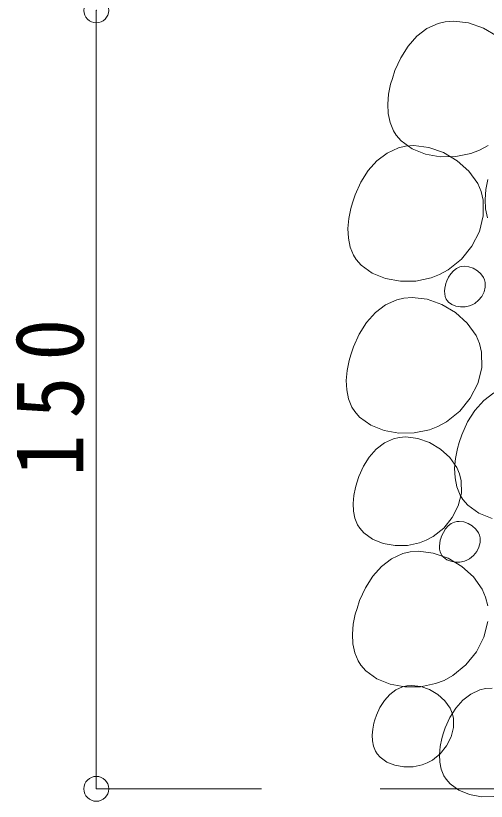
# Model space of a CAD drawing. Units: millimetres, scale not verified. Extents: x -1129 to 1149, y -809 to 828.
# Drawn here: x 223.6 to 314.2, y -579.7 to -428.3 of the extents above; entities that cross this region are included whole.
import ezdxf

# ---------------------------------------------------------------- set-up
doc = ezdxf.new("R2010")
doc.units = ezdxf.units.MM
doc.header["$LTSCALE"] = 6
doc.header["$PDMODE"] = 32
doc.header["$PDSIZE"] = 4.8
doc.layers.add('2-F_2-Fﾚｲﾔ', color=4, linetype='Continuous', lineweight=9)
doc.styles.add('ＭＳ ゴシック', font='')
doc.styles.get('ＭＳ ゴシック').set_extended_font_data('MS Gothic')

msp = doc.modelspace()

# ---------------------------------------------------------------- linework, layer by layer
at = {"layer": '2-F_2-Fﾚｲﾔ'}
for p, q in [((239.13, -427.298), (239.13, -577.298)), ((308.465, -477.019), (309.118, -476.718)), ((309.118, -476.718), (309.525, -476.621)), ((309.525, -476.621), (310.009, -476.584)), ((310.009, -476.584), (310.87, -476.691)), ((310.87, -476.691), (311.722, -476.994)), ((306.947, -478.702), (307.372, -478.034)), ((307.372, -478.034), (307.881, -477.465)), ((307.881, -477.465), (308.465, -477.019)), ((311.722, -476.994), (312.512, -477.462)), ((312.512, -477.462), (313.187, -478.069)), ((313.187, -478.069), (313.696, -478.787)), ((306.465, -479.899), (306.614, -479.444)), ((306.614, -479.444), (306.947, -478.702)), ((313.696, -478.787), (313.895, -479.243)), ((313.895, -479.243), (314.016, -479.748)), ((314.016, -479.748), (314.023, -480.65)), ((306.198, -481.382), (306.247, -480.811)), ((306.247, -480.811), (306.366, -480.233)), ((306.366, -480.233), (306.465, -479.899)), ((314.023, -480.65), (313.797, -481.552)), ((306.225, -481.933), (306.198, -481.382)), ((306.334, -482.452), (306.225, -481.933)), ((306.529, -482.926), (306.334, -482.452)), ((313.364, -482.405), (312.754, -483.163)), ((313.797, -481.552), (313.364, -482.405)), ((306.684, -483.176), (306.529, -482.926)), ((306.972, -483.509), (306.684, -483.176)), ((307.608, -483.969), (306.972, -483.509)), ((308.378, -484.278), (307.608, -483.969)), ((309.234, -484.429), (308.378, -484.278)), ((311.006, -484.236), (310.126, -484.418)), ((311.491, -484.05), (311.006, -484.236)), ((311.992, -483.778), (311.491, -484.05)), ((312.754, -483.163), (311.992, -483.778)), ((310.126, -484.418), (309.234, -484.429)), ((294.605, -510.661), (296.345, -509.861)), ((296.345, -509.861), (297.43, -509.601)), ((297.43, -509.601), (298.72, -509.501)), ((298.72, -509.501), (301.018, -509.789)), ((301.018, -509.789), (303.29, -510.594)), ((293.046, -511.852), (294.605, -510.661)), ((303.29, -510.594), (305.396, -511.844)), ((291.69, -513.37), (293.046, -511.852)), ((305.396, -511.844), (307.197, -513.463)), ((290.557, -515.149), (291.69, -513.37)), ((307.197, -513.463), (308.555, -515.377)), ((289.668, -517.128), (290.557, -515.149)), ((308.555, -515.377), (309.084, -516.593)), ((289.272, -518.341), (289.668, -517.128)), ((309.084, -516.593), (309.408, -517.94)), ((289.008, -519.233), (289.272, -518.341)), ((309.408, -517.94), (309.426, -520.345)), ((288.69, -520.776), (289.008, -519.233)), ((309.426, -520.345), (308.822, -522.749)), ((288.56, -522.297), (288.69, -520.776)), ((288.632, -523.766), (288.56, -522.297)), ((308.822, -522.749), (307.669, -525.025)), ((288.921, -525.15), (288.632, -523.766)), ((289.441, -526.415), (288.921, -525.15)), ((307.669, -525.025), (306.041, -527.046)), ((289.855, -527.082), (289.441, -526.415)), ((306.379, -527.207), (306.887, -526.638)), ((306.887, -526.638), (307.472, -526.192)), ((307.472, -526.192), (308.124, -525.892)), ((308.124, -525.892), (308.531, -525.794)), ((308.531, -525.794), (309.015, -525.757)), ((309.015, -525.757), (309.877, -525.865)), ((309.877, -525.865), (310.729, -526.167)), ((310.729, -526.167), (311.518, -526.635)), ((311.518, -526.635), (312.194, -527.242)), ((290.624, -527.97), (289.855, -527.082)), ((292.32, -529.195), (290.624, -527.97)), ((306.041, -527.046), (304.009, -528.686)), ((305.62, -528.617), (305.954, -527.875)), ((305.954, -527.875), (306.379, -527.207)), ((312.194, -527.242), (312.703, -527.96)), ((312.703, -527.96), (312.902, -528.416)), ((294.373, -530.019), (292.32, -529.195)), ((302.675, -529.413), (301.38, -529.908)), ((304.009, -528.686), (302.675, -529.413)), ((305.254, -529.985), (305.373, -529.406)), ((305.373, -529.406), (305.472, -529.072)), ((305.472, -529.072), (305.62, -528.617)), ((312.902, -528.416), (313.023, -528.921)), ((313.023, -528.921), (313.03, -529.823)), ((296.654, -530.424), (294.373, -530.019)), ((299.033, -530.392), (296.654, -530.424)), ((301.38, -529.908), (299.033, -530.392)), ((305.205, -530.555), (305.254, -529.985)), ((305.232, -531.106), (305.205, -530.555)), ((305.34, -531.625), (305.232, -531.106)), ((312.803, -530.725), (312.371, -531.578)), ((313.03, -529.823), (312.803, -530.725)), ((305.535, -532.099), (305.34, -531.625)), ((305.691, -532.35), (305.535, -532.099)), ((305.979, -532.682), (305.691, -532.35)), ((306.615, -533.142), (305.979, -532.682)), ((311.76, -532.336), (310.998, -532.951)), ((312.371, -531.578), (311.76, -532.336)), ((307.385, -533.451), (306.615, -533.142)), ((308.24, -533.603), (307.385, -533.451)), ((309.132, -533.591), (308.24, -533.603)), ((310.012, -533.409), (309.132, -533.591)), ((310.498, -533.224), (310.012, -533.409)), ((310.998, -532.951), (310.498, -533.224)), ((295.622, -559.132), (296.791, -558.238)), ((296.791, -558.238), (298.097, -557.638)), ((298.097, -557.638), (298.91, -557.443)), ((298.91, -557.443), (299.878, -557.368)), ((299.878, -557.368), (301.602, -557.584)), ((301.602, -557.584), (303.305, -558.188)), ((303.305, -558.188), (304.885, -559.125)), ((311.244, -559.046), (312.984, -558.246)), ((312.984, -558.246), (314.069, -557.986)), ((314.069, -557.986), (315.359, -557.886)), ((294.605, -560.27), (295.622, -559.132)), ((304.885, -559.125), (306.235, -560.339)), ((309.685, -560.237), (311.244, -559.046)), ((293.756, -561.604), (294.605, -560.27)), ((306.235, -560.339), (307.254, -561.775)), ((308.329, -561.754), (309.685, -560.237)), ((292.792, -563.998), (293.089, -563.088)), ((293.089, -563.088), (293.756, -561.604)), ((307.196, -563.534), (308.329, -561.754)), ((307.254, -561.775), (307.651, -562.687)), ((307.651, -562.687), (307.894, -563.697)), ((292.594, -564.667), (292.792, -563.998)), ((306.307, -565.513), (307.196, -563.534)), ((307.894, -563.697), (307.908, -565.501)), ((292.258, -566.965), (292.355, -565.824)), ((292.355, -565.824), (292.594, -564.667)), ((305.911, -566.726), (306.307, -565.513)), ((307.908, -565.501), (307.455, -567.304)), ((292.312, -568.067), (292.258, -566.965)), ((305.329, -569.16), (305.647, -567.618)), ((305.647, -567.618), (305.911, -566.726)), ((307.455, -567.304), (306.59, -569.011)), ((292.529, -569.105), (292.312, -568.067)), ((292.919, -570.054), (292.529, -569.105)), ((306.59, -569.011), (305.368, -570.527)), ((293.229, -570.554), (292.919, -570.054)), ((293.806, -571.22), (293.229, -570.554)), ((305.368, -570.527), (303.844, -571.757)), ((305.199, -570.682), (305.329, -569.16)), ((295.078, -572.139), (293.806, -571.22)), ((296.618, -572.756), (295.078, -572.139)), ((303.844, -571.757), (302.844, -572.302)), ((305.271, -572.151), (305.199, -570.682)), ((305.56, -573.535), (305.271, -572.151)), ((298.329, -573.06), (296.618, -572.756)), ((300.113, -573.037), (298.329, -573.06)), ((301.873, -572.673), (300.113, -573.037)), ((302.844, -572.302), (301.873, -572.673)), ((306.08, -574.8), (305.56, -573.535)), ((306.494, -575.467), (306.08, -574.8)), ((307.263, -576.355), (306.494, -575.467)), ((308.959, -577.58), (307.263, -576.355)), ((239.13, -577.298), (270.918, -577.298)), ((311.012, -578.404), (308.959, -577.58)), ((313.293, -578.808), (311.012, -578.404)), ((315.672, -578.777), (313.293, -578.808))]:
    msp.add_line(p, q, dxfattribs=at)
at = {"layer": '2-F_2-Fﾚｲﾔ', "color": 2}
msp.add_line((842.781, -577.298), (293.771, -577.298), dxfattribs=at)
at = {"layer": '2-F_2-Fﾚｲﾔ'}
for points in [[(314.553, -453.343), (312.886, -454.252), (311.267, -454.871), (308.334, -455.476), (305.36, -455.515), (302.509, -455.009), (299.942, -453.979), (297.822, -452.448), (296.861, -451.338), (296.344, -450.504), (295.694, -448.923), (295.332, -447.193), (295.242, -445.357), (295.405, -443.455), (295.802, -441.527), (296.133, -440.412), (296.627, -438.896), (297.739, -436.422), (299.155, -434.197), (300.85, -432.301), (302.798, -430.812), (304.974, -429.812), (306.33, -429.487), (307.943, -429.362), (310.815, -429.722), (313.655, -430.729), (316.287, -432.29)], [(314.437, -467.278), (314.076, -465.549), (313.986, -463.713), (314.148, -461.811), (314.545, -459.882)], [(315.379, -525.19), (312.812, -524.16), (310.692, -522.629), (309.732, -521.519), (309.215, -520.685), (308.564, -519.104), (308.203, -517.374), (308.113, -515.538), (308.275, -513.636), (308.672, -511.708), (309.003, -510.593), (309.498, -509.077), (310.609, -506.603), (312.025, -504.378), (313.72, -502.482), (315.669, -500.993)], [(314.529, -545.058), (313.774, -548.063), (312.333, -550.908), (310.297, -553.434), (307.757, -555.484), (306.09, -556.393), (304.471, -557.012), (301.538, -557.617), (298.564, -557.656), (295.713, -557.15), (293.146, -556.12), (291.026, -554.589), (290.065, -553.479), (289.548, -552.645), (288.898, -551.064), (288.537, -549.335), (288.446, -547.498), (288.609, -545.596), (289.006, -543.668), (289.337, -542.553), (289.831, -541.037), (290.943, -538.563), (292.359, -536.339), (294.054, -534.442), (296.002, -532.953), (298.178, -531.953), (299.534, -531.628), (301.147, -531.503), (304.02, -531.863), (306.859, -532.87), (309.491, -534.431), (311.742, -536.455), (313.44, -538.848), (314.102, -540.368), (314.507, -542.051)]]:
    msp.add_lwpolyline(points, dxfattribs=at)
for points in [[(288.461, -464.386), (288.956, -462.87), (290.067, -460.396), (291.483, -458.172), (293.178, -456.275), (295.127, -454.786), (297.302, -453.786), (298.658, -453.461), (300.271, -453.336), (303.144, -453.696), (305.983, -454.703), (308.615, -456.264), (310.867, -458.288), (312.564, -460.681), (313.226, -462.201), (313.631, -463.884), (313.654, -466.891), (312.899, -469.896), (311.457, -472.741), (309.421, -475.267), (306.882, -477.317), (305.214, -478.226), (303.595, -478.845), (300.662, -479.45), (297.689, -479.489), (294.837, -478.983), (292.27, -477.953), (290.15, -476.422), (289.189, -475.312), (288.672, -474.478), (288.022, -472.897), (287.661, -471.168), (287.571, -469.331), (287.733, -467.429), (288.13, -465.501)], [(288.151, -493.657), (288.646, -492.141), (289.757, -489.667), (291.173, -487.442), (292.868, -485.546), (294.817, -484.057), (296.993, -483.057), (298.349, -482.732), (299.962, -482.607), (302.834, -482.967), (305.673, -483.974), (308.305, -485.535), (310.557, -487.559), (312.254, -489.952), (312.916, -491.472), (313.321, -493.155), (313.344, -496.162), (312.589, -499.167), (311.148, -502.012), (309.112, -504.538), (306.572, -506.588), (304.904, -507.497), (303.285, -508.116), (300.352, -508.721), (297.379, -508.76), (294.527, -508.254), (291.96, -507.224), (289.84, -505.693), (288.88, -504.583), (288.363, -503.749), (287.712, -502.168), (287.351, -500.438), (287.261, -498.602), (287.423, -496.7), (287.821, -494.772)]]:
    msp.add_lwpolyline(points, close=True, dxfattribs=at)
at = {"layer": '2-F_2-Fﾚｲﾔ', "color": 6}
for p in [(239.13, -427.298), (239.13, -577.298)]:
    msp.add_point(p, dxfattribs=at)

# ---------------------------------------------------------------- texts
at = {"layer": '2-F_2-Fﾚｲﾔ', "color": 7, "insert": (236.863, -517.105), "char_height": 13.2, "attachment_point": 7, "rotation": 90, "style": 'ＭＳ ゴシック'}
msp.add_mtext('\\T1.38;\\W0.9;150', dxfattribs=at)

doc.saveas('drawing.dxf')
